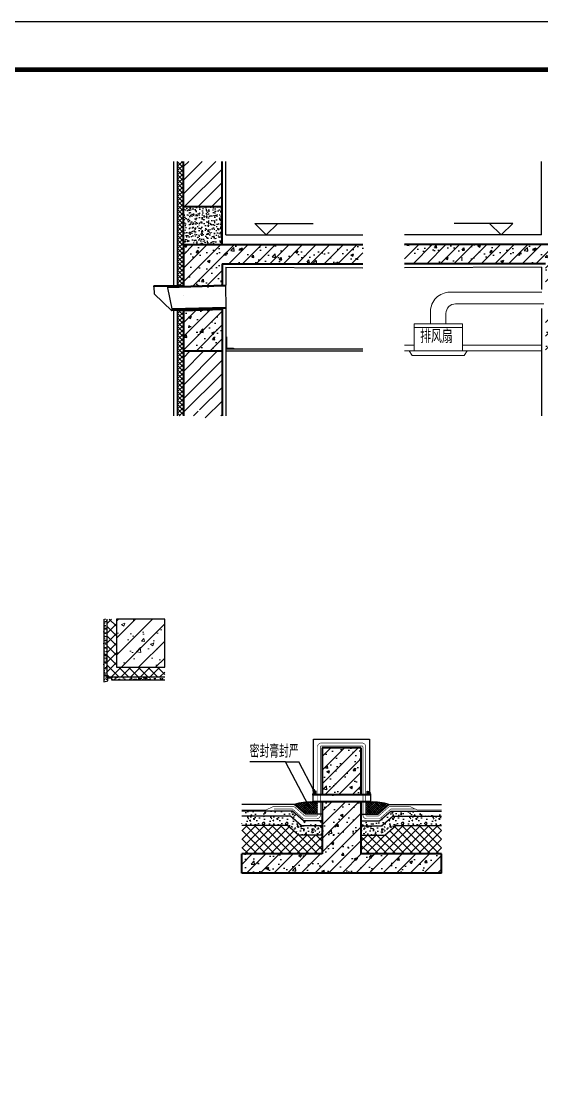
# Model space of a CAD drawing. Extents: x 27938 to 983267, y -209821 to 1628073.
# Drawn here: x 677726 to 680421, y 931102 to 936632 of the extents above; entities that cross this region are included whole.
import ezdxf

# ---------------------------------------------------------------- set-up
doc = ezdxf.new("R2010")
doc.units = 0
doc.header["$LTSCALE"] = 1000
doc.header["$MEASUREMENT"] = 0
doc.linetypes.add('CENTER', pattern=[50.8, 31.75, -6.35, 6.35, -6.35])
doc.linetypes.add('DASH', pattern=[0.35, 0.25, -0.1])
for name, color, linetype in [('3', 3, 'CENTER'), ('3-保温', 17, 'Continuous'), ('4', 4, 'Continuous'), ('7', 7, 'Continuous'), ('A-FLOR-HATCH', 252, 'Continuous'), ('COLUMN', 9, 'Continuous'), ('DIM_ELEV', 3, 'Continuous'), ('DIM_LEAD', 3, 'Continuous'), ('PUB_HACTH', 252, 'Continuous'), ('PUB_TEXT', 4, 'Continuous'), ('SURFACE', 6, 'Continuous'), ('text', 7, 'Continuous'), ('图框', 140, 'Continuous'), ('看线', 251, 'Continuous')]:
    doc.layers.add(name, color=color, linetype=linetype)
for name, color, linetype, lineweight in [('PUB_HATCH', 8, 'Continuous', 9), ('WALL', 9, 'Continuous', 40), ('填充', 251, 'Continuous', 5)]:
    doc.layers.add(name, color=color, linetype=linetype, lineweight=lineweight)
doc.layers.add('yichutu', color=7, linetype='Continuous', true_color=0xffffff, plot=False)
doc.styles.add('_TCH_DIM', font='SIMPLEX.shx', dxfattribs={"width": 0.7, "bigfont": 'GBCBIG.shx'})
doc.styles.add('HZTXT', font='COMPLEX', dxfattribs={"width": 0.7, "bigfont": 'HZTXT'})
pattern_1 = [(45, (801240.294, 948033.204), (-35.355353, 35.355353), [])]
pattern_2 = [(45, (-1409949.745, 1280137.15), (-35.3553391, 35.3553391), []), (50, (-1409949.74, 1280137.15), (143.4520365, -12.550427), [15, -165]), (355, (-1409949.74, 1280137.15), (-27.750267, 150.438427), [12, -132]), (100.4514, (-1409937.79, 1280136.1), (115.701876, 137.887908), [12.748038, -140.228422]), (46.1842, (-1409949.74, 1280177.15), (213.44821, -33.103803), [22.5, -247.5]), (96.6356, (-1409931.96, 1280174.4), (186.932541, 194.823574), [19.122058, -210.3426]), (351.1842, (-1409949.74, 1280177.15), (186.93239, 194.82372), [18, -198]), (21, (-1409929.74, 1280167.15), (119.3814104, -80.523778), [15, -165]), (326, (-1409929.74, 1280167.15), (48.663066, 145.030009), [12, -132]), (71.4514, (-1409919.8, 1280160.44), (168.044526, 64.506099), [12.748038, -140.228422]), (37.5, (-1409949.745, 1280137.15), (2.4319711, 66.5787708), [0, -130.4, 0, -134, 0, -132.5]), (7.5, (-1409949.745, 1280137.15), (52.6139075, 78.8823424), [0, -76.4, 0, -127.4, 0, -50.5]), (327.5, (-1409994.345, 1280137.15), (106.7644872, -4.5109743), [0, -50, 0, -156, 0, -207]), (317.5, (-1410014.345, 1280137.15), (116.637234, 20.0209965), [0, -65, 0, -103.6, 0, -147])]
pattern_3 = [(45, (-1659387.076, 942161.15), (-22.4506403, 22.4506403), []), (135, (-1659387.076, 942161.15), (-22.4506403, -22.4506403), [])]
pattern_4 = [(45, (-490006.5756, 937360.3286), (-2.806330038, 2.806330038), []), (135, (-490006.5756, 937360.3286), (-2.806330038, -2.806330038), [])]

# ---------------------------------------------------------------- blocks, each defined once
blk = doc.blocks.new('yct-841-594-84100-59399.9999999999-100-1000.0')
at = {"layer": 'yichutu', "color": 7, "true_color": 0xffffff}
blk.add_lwpolyline([(0, 0), (0, 59400), (84100, 59400), (84100, 0)], close=True, dxfattribs=at)
blk = doc.blocks.new('A$C2C013DB2')
at = {"layer": '图框'}
blk.add_lwpolyline([(0, 0), (21025, 0), (21025, -14850), (0, -14850)], close=True, dxfattribs=at)
blk.add_lwpolyline([(0, 0), (21025, 0), (21025, -14850), (0, -14850)], close=True, dxfattribs=at)
at = {"layer": '图框', "const_width": 25}
blk.add_lwpolyline([(20775, -14600), (20775, -250), (625, -250), (625, -14600)], close=True, dxfattribs=at)

msp = doc.modelspace()

# ---------------------------------------------------------------- hatches: boundary and pattern name
at = {"layer": '3-保温'}
h = msp.add_hatch(dxfattribs=at)
h.set_pattern_fill('ANSI37', color=256, scale=10)
h.set_pattern_definition([(45, (-1416536.076, 1332157.5), (-11.22532015, 11.22532015), []), (135, (-1416536.076, 1332157.5), (-11.22532015, -11.22532015), [])])
h.paths.add_polyline_path([(678565.4, 935133.2), (678535.4, 935132.9), (678535.4, 934587.3), (678565.4, 934587.3)])
h.paths.add_polyline_path([(678535.4, 935262.9), (678565.4, 935262.9), (678565.4, 935906.5), (678535.4, 935906.5)])
at = {"layer": '4'}
for points in [[(678563.3, 935263.2), (678563.4, 935258.2), (678543.4, 935257.9), (678543.3, 935262.9)], [(678565.4, 935133.2), (678565.3, 935138.2), (678535.1, 935137.9), (678535.2, 935132.9)]]:
    msp.add_hatch(color=256, dxfattribs=at).paths.add_polyline_path(points)
at = {"layer": 'A-FLOR-HATCH'}
h = msp.add_hatch(dxfattribs=at)
h.set_pattern_fill('钢筋混凝土', color=256, scale=20, style=0)
h.set_pattern_definition(pattern_2)
h.paths.add_polyline_path([(679284.9, 932622.3), (679484.9, 932622.3), (679484.9, 932868.1), (679284.9, 932868.1)])
h.paths.add_polyline_path([(679484.9, 932592.3), (679284.9, 932592.3), (679284.9, 932318.1), (679384.9, 932284.8), (679484.9, 932318.1)])
h = msp.add_hatch(dxfattribs=at)
h.set_pattern_fill('钢筋混凝土', color=256, scale=20, style=0)
h.set_pattern_definition(pattern_2)
h.paths.add_polyline_path([(679902.5, 932318.1), (678867.4, 932318.1), (678867.4, 932218.1), (679902.5, 932218.1)])
at = {"layer": 'PUB_HACTH'}
h = msp.add_hatch(dxfattribs=at)
h.set_pattern_fill('普通砖', color=256, scale=20, style=0)
h.set_pattern_definition(pattern_1)
h.paths.add_polyline_path([(678565.4, 935675.1), (678765.4, 935675.1), (678765.4, 935906.5), (678565.4, 935906.5)])
at = {"layer": 'PUB_HACTH', "ltscale": 0.8}
h = msp.add_hatch(dxfattribs=at)
h.set_pattern_fill('AR-CONC', color=256, scale=25)
h.set_pattern_definition([(50, (-1402125.076, 1332157.5), (45.54616725, -3.9847714), [4.7625, -52.3875]), (355, (-1402125.076, 1332157.5), (-8.8107065, 47.7641607), [3.81, -41.91]), (100.451, (-1402121.28, 1332157.168), (36.7356254, 43.779172), [4.0475, -44.5225]), (46.1842, (-1402125.076, 1332170.2), (67.7697602, -10.510582), [7.14375, -78.58125]), (96.6356, (-1402119.43, 1332169.324), (59.3510586, 61.856389), [6.07125, -66.78375]), (351.184, (-1402125.076, 1332170.2), (59.3511515, 61.8562795), [5.715, -62.865]), (21, (-1402118.726, 1332167.025), (37.90371996, -25.5663796), [4.7625, -52.3875]), (326, (-1402118.726, 1332167.025), (15.4505071, 46.0469915), [3.81, -41.91]), (71.4514, (-1402115.567, 1332164.894), (53.3541227, 20.4807144), [4.0475, -44.5225]), (37.5, (-1402125.076, 1332157.5), (0.77215081, 21.13875972), [0, -41.402, 0, -42.545, 0, -42.06875]), (7.5, (-1402125.076, 1332157.5), (16.70491563, 25.0451437), [0, -24.257, 0, -40.4495, 0, -16.03375]), (327.5, (-1402139.236, 1332157.5), (33.89764879, -1.432186), [0, -15.875, 0, -49.53, 0, -65.7225]), (317.5, (-1402145.586, 1332157.5), (37.03229535, 6.35662276), [0, -20.6375, 0, -32.893, 0, -46.6725])])
h.paths.add_polyline_path([(678765.4, 935675.1), (678565.4, 935675.1), (678565.4, 935475.1), (678765.4, 935475.1)])
at = {"layer": 'PUB_HACTH'}
h = msp.add_hatch(dxfattribs=at)
h.set_pattern_fill('钢筋混凝土', color=256, scale=20, style=0)
h.set_pattern_definition([(45, (793881.86, 947996.99), (-35.35534, 35.35534), []), (50, (793881.86, 947996.99), (143.45204, -12.55043), [15, -165]), (355, (793881.86, 947996.99), (-27.75027, 150.43843), [12, -132]), (100.4514, (793893.82, 947995.94), (115.70188, 137.88791), [12.74804, -140.22842]), (46.1842, (793881.86, 948036.99), (213.4482, -33.1038), [22.5, -247.5]), (96.6356, (793899.65, 948034.23), (186.93254, 194.82357), [19.12206, -210.3426]), (351.1842, (793881.86, 948037), (186.9324, 194.8237), [18, -198]), (21, (793901.86, 948026.99), (119.38141, -80.52378), [15, -165]), (326, (793901.86, 948026.99), (48.66307, 145.03), [12, -132]), (71.4514, (793911.81, 948020.28), (168.04453, 64.5061), [12.74804, -140.22842]), (37.5, (793881.86, 947996.99), (2.43197, 66.57877), [0, -130.4, 0, -134, 0, -132.5]), (7.5, (793881.86, 947996.99), (52.613907, 78.882342), [0, -76.4, 0, -127.4, 0, -50.5]), (327.5, (793837.26, 947996.99), (106.764487, -4.510974), [0, -50, 0, -156, 0, -207]), (317.5, (793817.26, 947996.99), (116.637234, 20.021), [0, -65, 0, -103.6, 0, -147])])
h.paths.add_polyline_path([(678568.8, 935165.1), (678565.4, 935230.1), (678565.4, 935165.1)], flags=16)
h.paths.add_polyline_path([(678765.3, 935140.1), (678566.7, 935133.3), (678565.4, 935040.1), (678565.4, 934925.1), (678765.4, 934925.1)])
h.paths.add_polyline_path([(678565.4, 935259), (678765.4, 935263.9), (678765.4, 935375.1), (679494.9, 935375.1), (679494.9, 935475.1), (678565.4, 935475.1)])
h = msp.add_hatch(dxfattribs=at)
h.set_pattern_fill('钢筋混凝土', color=256, scale=20, style=0)
h.set_pattern_definition([(45, (795401.86, 947996.99), (-35.35534, 35.35534), []), (50, (795401.86, 947996.99), (143.45204, -12.55043), [15, -165]), (355, (795401.86, 947996.99), (-27.75027, 150.43843), [12, -132]), (100.4514, (795413.82, 947995.94), (115.70188, 137.88791), [12.74804, -140.22842]), (46.1842, (795401.86, 948036.99), (213.4482, -33.1038), [22.5, -247.5]), (96.6356, (795419.65, 948034.23), (186.93254, 194.82357), [19.12206, -210.3426]), (351.1842, (795401.86, 948037), (186.9324, 194.8237), [18, -198]), (21, (795421.86, 948026.99), (119.38141, -80.52378), [15, -165]), (326, (795421.86, 948026.99), (48.66307, 145.03), [12, -132]), (71.4514, (795431.81, 948020.28), (168.04453, 64.5061), [12.74804, -140.22842]), (37.5, (795401.86, 947996.99), (2.43197, 66.57877), [0, -130.4, 0, -134, 0, -132.5]), (7.5, (795401.86, 947996.99), (52.613907, 78.882342), [0, -76.4, 0, -127.4, 0, -50.5]), (327.5, (795357.26, 947996.99), (106.764487, -4.510974), [0, -50, 0, -156, 0, -207]), (317.5, (795337.26, 947996.99), (116.637234, 20.021), [0, -65, 0, -103.6, 0, -147])])
h.paths.add_polyline_path([(680637, 935165.1), (680640.5, 935230.1), (680640.5, 935165.1)])
h.paths.add_polyline_path([(680440.5, 935140.1), (680639.2, 935133.3), (680640.5, 935040.1), (680640.5, 934925.1), (680440.5, 934925.1)])
h.paths.add_polyline_path([(680640.2, 935243.2), (680440, 935243.9), (680440.5, 935375.1), (679710.9, 935375.1), (679710.9, 935475.1), (680640.5, 935475.1)])
h = msp.add_hatch(dxfattribs=at)
h.set_pattern_fill('普通砖', color=256, scale=20, style=0)
h.set_pattern_definition(pattern_1)
h.paths.add_polyline_path([(678765.4, 934587.3), (678699.2, 934587.3), (678699.2, 934545.2), (678641.5, 934629.4), (678641.5, 934587.3), (678565.4, 934587.3), (678565.4, 934925.1), (678765.4, 934925.1)])
at = {"layer": 'PUB_HACTH', "ltscale": 0.8}
h = msp.add_hatch(dxfattribs=at)
h.set_pattern_fill('ANSI37', color=256, scale=2.5)
h.set_pattern_definition(pattern_4)
edge = h.paths.add_edge_path()
edge.add_line((679234.9, 932627.3), (679252.9, 932627.3))
edge.add_line((679252.9, 932627.3), (679252.9, 932643.8))
edge.add_arc((679254.9, 932623.6), 20.4, 95.6534, 169.3675)
h = msp.add_hatch(dxfattribs=at)
h.set_pattern_fill('ANSI32', color=256, scale=5)
h.set_pattern_definition([(45, (-1659387.076, 942161.149), (-16.83798023, 16.83798023), []), (45, (-1659375.85, 942161.149), (-16.83798023, 16.83798023), [])])
h.paths.add_polyline_path([(679534.9, 932592.3), (679484.9, 932592.3), (679484.9, 932587.3), (679534.9, 932587.3)])
h.paths.add_polyline_path([(679534.9, 932627.3), (679484.9, 932627.3), (679484.9, 932622.3), (679534.9, 932622.3)])
h.paths.add_polyline_path([(679484.9, 932627.3), (679284.9, 932627.3), (679284.9, 932622.3), (679484.9, 932622.3)])
h.paths.add_polyline_path([(679484.9, 932592.3), (679284.9, 932592.3), (679284.9, 932587.3), (679484.9, 932587.3)])
h.paths.add_polyline_path([(679284.9, 932592.3), (679234.9, 932592.3), (679234.9, 932587.3), (679284.9, 932587.3)])
h.paths.add_polyline_path([(679284.9, 932627.3), (679234.9, 932627.3), (679234.9, 932622.3), (679284.9, 932622.3)])
h = msp.add_hatch(dxfattribs=at)
h.set_pattern_fill('ANSI37', color=256, scale=2.5)
h.set_pattern_definition(pattern_4)
edge = h.paths.add_edge_path()
edge.add_line((679534.9, 932627.3), (679516.9, 932627.3))
edge.add_line((679516.9, 932627.3), (679516.9, 932643.8))
edge.add_arc((679514.9, 932623.6), 20.4, 10.6325, 84.3466, ccw=False)
h = msp.add_hatch(dxfattribs=at)
h.set_pattern_fill('ANSI37', color=256, scale=5)
h.set_pattern_definition([(45, (-1659387.0756, 942161.1486), (-5.612660076, 5.612660076), []), (135, (-1659387.0756, 942161.1486), (-5.612660076, -5.612660076), [])])
h.paths.add_polyline_path([(679534.9, 932587.3), (679509.9, 932587.3), (679509.9, 932524), (679572.5, 932524), (679629.9, 932574.3, 0.090795)])
h.paths.add_polyline_path([(679139.9, 932574.3), (679197.3, 932524), (679259.9, 932524), (679259.9, 932587.3), (679234.9, 932587.3, 0.090795)])
h = msp.add_hatch(dxfattribs=at)
h.set_pattern_fill('混凝土', color=256, scale=10)
h.set_pattern_definition([(50, (-1659387.076, 942161.15), (71.7260183, -6.2752135), [7.5, -82.5]), (355, (-1659387.076, 942161.15), (-13.8751334, 75.2192134), [6, -66]), (100.4514, (-1659381.1, 942160.626), (57.8509382, 68.9439542), [6.374019, -70.1142112]), (46.1842, (-1659387.08, 942181.15), (106.724105, -16.5519014), [11.25, -123.75]), (96.6356, (-1659378.18, 942179.77), (93.4662706, 97.411787), [9.561029, -105.1713]), (351.1842, (-1659387.08, 942181.15), (93.4661945, 97.41186), [9, -99]), (21, (-1659377.076, 942176.15), (59.6907052, -40.261889), [7.5, -82.5]), (326, (-1659377.076, 942176.15), (24.3315332, 72.5150045), [6, -66]), (71.4514, (-1659372.1, 942172.79), (84.0222629, 32.2530497), [6.374019, -70.1142112]), (37.5, (-1659387.076, 942161.149), (1.21598553, 33.28938538), [0, -65.2, 0, -67, 0, -66.25]), (7.5, (-1659387.076, 942161.15), (26.30695374, 39.4411712), [0, -38.2, 0, -63.7, 0, -25.25]), (327.5, (-1659409.376, 942161.149), (53.38224362, -2.25548717), [0, -25, 0, -78, 0, -103.5]), (317.5, (-1659419.376, 942161.15), (58.3186169, 10.0104982), [0, -32.5, 0, -51.8, 0, -73.5])])
h.paths.add_polyline_path([(679649.5, 932514.1), (679902.5, 932514.1), (679902.5, 932540.5), (679639.1, 932540.5), (679581.7, 932490.2), (679484.9, 932490.2), (679484.9, 932463.8), (679592.1, 932463.8)])
h.paths.add_polyline_path([(679284.9, 932490.2), (679188.1, 932490.2), (679130.7, 932540.5), (678867.4, 932540.5), (678867.4, 932514.1), (679120.4, 932514.1), (679177.8, 932463.8), (679284.9, 932463.8)])
h = msp.add_hatch(dxfattribs=at)
h.set_pattern_fill('加气混凝土', color=256, scale=10)
h.set_pattern_definition([(0, (-1659351.68, 942124.55), (60, 120), [0, -120]), (0, (-1659421.88, 942108.35), (60, 120), [0, -120]), (0, (-1659382.88, 942107.15), (60, 120), [0, -120]), (0, (-1659340.28, 942142.55), (60, 120), [0, -120]), (0, (-1659390.08, 942101.15), (60, 120), [0, -120]), (0, (-1659328.28, 942218.15), (60, 120), [0, -120]), (0, (-1659364.88, 942208.55), (60, 120), [0, -120]), (0, (-1659345.68, 942193.55), (60, 120), [0, -120]), (0, (-1659443.48, 942191.15), (60, 120), [0, -120]), (0, (-1659384.68, 942185.75), (60, 120), [0, -120]), (0, (-1659407.48, 942155.15), (60, 120), [0, -120]), (0, (-1659406.28, 942110.15), (60, 120), [0, -120]), (0, (-1659361.28, 942105.35), (60, 120), [0, -120]), (0, (-1659328.28, 942158.15), (60, 120), [0, -120]), (0, (-1659440.48, 942139.55), (60, 120), [0, -120]), (0, (-1659430.28, 942159.95), (60, 120), [0, -120]), (0, (-1659383.48, 942151.55), (60, 120), [0, -120]), (0, (-1659400.28, 942134.15), (60, 120), [0, -120]), (0, (-1659409.88, 942173.75), (60, 120), [0, -120]), (0, (-1659394.88, 942218.75), (60, 120), [0, -120]), (0, (-1659435.68, 942114.35), (60, 120), [0, -120]), (0, (-1659369.68, 942194.15), (60, 120), [0, -120]), (0, (-1659425.48, 942195.95), (60, 120), [0, -120]), (0, (-1659435.08, 942211.55), (60, 120), [0, -120]), (130.601294, (-1659335.647, 942180.577), (-299.999996686, 360.000001574), [5.268311, -2207.4222]), (18.4349488, (-1659344.218, 942182.863), (299.9999989, 119.99999911), [5.421048, -753.52558]), (90, (-1659344.22, 942177.72), (60, 120), [5.142857, -234.85713]), (161.565051, (-1659339.076, 942176.006), (-300.00000151, 119.99999105), [5.421048, -753.52558]), (53.1301023, (-1659339.076, 942176.006), (60.00000011, 119.99999994), [5.714286, -594.2857]), (135, (-1659334.504, 942114.863), (-60.00000725, 119.9999919), [4.848732, -334.56252]), (45, (-1659341.36, 942114.863), (59.9999996, 119.9999995), [4.848732, -334.56252]), (135, (-1659337.933, 942111.434), (-60.00000725, 119.9999919), [4.848732, -334.56252]), (45, (-1659337.933, 942111.434), (59.9999996, 119.9999995), [4.848732, -334.56252]), (116.565051, (-1659392.22, 942195.43), (-1.04e-05, 239.9999935), [6.388765, -127.7753]), (180, (-1659395.08, 942201.15), (-60, 120), [6.857143, -113.14285]), (63.434949, (-1659404.79, 942195.43), (5e-07, 239.999999), [6.388765, -127.7753]), (116.565051, (-1659401.93, 942189.72), (-1.04e-05, 239.9999935), [6.388765, -127.7753]), (0, (-1659401.93, 942189.72), (60, 120), [6.857143, -113.14285]), (63.434949, (-1659395.08, 942189.72), (5e-07, 239.999999), [6.388765, -127.7753]), (107.102728, (-1659347.0756, 942154.863), (-179.9999931185, 600.000000968), [7.772269, -3256.5805]), (143.972626, (-1659349.361, 942162.291), (-1139.999985548, 839.99999905), [7.772269, -1624.404]), (180, (-1659355.65, 942166.86), (-60, 120), [7.428571, -112.57142]), (36.0273733, (-1659369.361, 942162.291), (1139.999991575, 839.999990944), [7.772269, -1624.404]), (71.5650511, (-1659371.647, 942155.434), (180.00000092, 599.99999897), [7.228063, -751.71856]), (107.102728, (-1659369.3613, 942148.0057), (-179.9999931185, 600.000000968), [7.772269, -3256.5805]), (143.972626, (-1659363.076, 942143.434), (-1139.999985548, 839.99999905), [7.772269, -1624.404]), (0, (-1659363.08, 942143.43), (60, 120), [7.428571, -112.57142]), (36.0273733, (-1659355.647, 942143.434), (1139.999991575, 839.999990944), [7.772269, -1624.404]), (71.5650511, (-1659349.361, 942148.006), (180.00000092, 599.99999897), [7.228063, -751.71856]), (150.255118, (-1659345.933, 942210.863), (-180.00000043, 119.99999851), [4.607004, -962.86392]), (90, (-1659349.93, 942208.58), (60, 120), [4.571429, -235.42855]), (29.7448813, (-1659349.933, 942208.577), (180.00000011, 119.99999944), [4.607004, -962.86392]), (116.565051, (-1659373.93, 942125.72), (-1.04e-05, 239.9999935), [6.388765, -127.7753]), (168.690067, (-1659376.79, 942131.434), (-540.0000004, 119.99999699), [5.827451, -1217.9371]), (41.1859251, (-1659387.0756, 942128.577), (1499.999990912, 1319.999988458), [6.074369, -2545.1604]), (90, (-1659387.076, 942122.86), (60, 120), [5.714286, -234.2857]), (138.814074, (-1659382.504, 942118.863), (-1499.999973338, 1320.000008407), [6.074369, -2545.1604]), (16.6992442, (-1659382.504, 942118.863), (1979.999985103, 599.999993716), [5.96589, -2499.7075]), (60.9453959, (-1659376.79, 942120.577), (59.999999841, 119.999998939), [5.883217, -2465.0679]), (109.983106, (-1659424.2185, 942176.0057), (-300.00000113, 839.999997777), [6.6884004, -2802.4395]), (155.556045, (-1659426.504, 942182.2914), (-780.000002973, 359.999992521), [6.904597, -2893.0263]), (24.4439547, (-1659439.0756, 942182.2914), (780.000000389, 359.999998268), [6.904597, -2893.0263]), (70.0168934, (-1659441.3613, 942176.0057), (300.000000904, 839.999997916), [6.6884004, -2802.4395]), (109.983106, (-1659439.0756, 942169.72), (-300.00000113, 839.999997777), [6.6884004, -2802.4395]), (160.016893, (-1659432.79, 942167.434), (-300.000000176, 119.999994533), [6.6884004, -1397.8755]), (19.9831065, (-1659432.79, 942167.434), (299.999998353, 119.99999981), [6.6884004, -1397.8755]), (70.0168934, (-1659426.504, 942169.72), (300.000000904, 839.999997916), [6.6884004, -2802.4395]), (122.005383, (-1659379.647, 942165.149), (-60.00000805, 119.999993874), [5.3908464, -1126.6868]), (18.4349488, (-1659387.647, 942168.006), (299.9999989, 119.99999911), [5.421048, -753.52558]), (90, (-1659387.65, 942162.86), (60, 120), [5.142857, -234.85713]), (161.565051, (-1659382.504, 942161.149), (-300.00000151, 119.99999105), [5.421048, -753.52558]), (54.4623222, (-1659382.504, 942161.1486), (419.999999391, 599.999999101), [4.915614, -2059.6423]), (116.565051, (-1659414.5, 942136.01), (-1.04e-05, 239.9999935), [6.388765, -127.7753]), (180, (-1659417.36, 942141.72), (-60, 120), [6.285714, -113.71428]), (59.0362434, (-1659427.076, 942136.006), (60.000000195, 119.999999418), [6.6639456, -1392.7644]), (120.963756, (-1659423.647, 942130.291), (-60.0000082, 119.99999449), [6.6639456, -1392.7644]), (0, (-1659423.65, 942130.29), (60, 120), [6.285714, -113.71428]), (63.434949, (-1659417.36, 942130.29), (5e-07, 239.999999), [6.388765, -127.7753])])
h.paths.add_polyline_path([(679666, 932466.4), (679902.5, 932466.4), (679902.5, 932514.1), (679649.5, 932514.1), (679592.1, 932463.8), (679484.9, 932463.8), (679484.9, 932416.1), (679608.6, 932416.1)])
h.paths.add_polyline_path([(679284.9, 932463.8), (679177.8, 932463.8), (679120.4, 932514.1), (678867.4, 932514.1), (678867.4, 932466.4), (679103.8, 932466.4), (679161.2, 932416.1), (679284.9, 932416.1)])
h = msp.add_hatch(dxfattribs=at)
h.set_pattern_fill('ANSI37', color=256, scale=20)
h.set_pattern_definition(pattern_3)
h.paths.add_polyline_path([(679284.9, 932416.1), (679161.2, 932416.1), (679103.8, 932466.4), (678867.4, 932466.4), (678867.4, 932318.1), (679284.9, 932318.1)])
h = msp.add_hatch(dxfattribs=at)
h.set_pattern_fill('ANSI37', color=256, scale=20)
h.set_pattern_definition(pattern_3)
h.paths.add_polyline_path([(679902.5, 932466.4), (679666, 932466.4), (679608.6, 932416.1), (679484.9, 932416.1), (679484.9, 932318.1), (679902.5, 932318.1)])
at = {"layer": 'PUB_HATCH', "linetype": 'ByBlock'}
h = msp.add_hatch(dxfattribs=at)
h.set_pattern_fill('砂灰土', color=256, scale=5, style=0)
h.set_pattern_definition([(37.5, (551512.558, 939029.475), (-0.6299336, 19.2682377), [0, -15.2, 0, -17, 0, -16.25]), (7.5, (551512.558, 939029.475), (17.697767, 28.2214607), [0, -8.2, 0, -13.7, 0, -5.25]), (327.5, (551500.258, 939029.475), (31.1414186, 0.0565905), [0, -5, 0, -18, 0, -23.5]), (317.5, (551500.258, 939029.475), (30.061266, 8.7767556), [0, -2.5, 0, -11.8, 0, -13.5])])
h.paths.add_polyline_path([(678468.7, 933235.4), (678168.7, 933235.4), (678168.7, 933535.4), (678153.7, 933535.4), (678153.7, 933215.3), (678173.7, 933220.4), (678173.7, 933230.4), (678193.7, 933230.4), (678193.7, 933220.4), (678468.7, 933220.4)])
at = {"layer": 'PUB_HATCH'}
h = msp.add_hatch(dxfattribs=at)
h.set_pattern_fill('多孔材料', color=256, scale=12.5, style=0)
h.set_pattern_definition([(45, (551587.56, 939079.475), (-25.000025, 25.000025), []), (135, (551587.56, 939079.475), (-25.000025, -25.000025), [])])
h.paths.add_polyline_path([(678468.7, 933285.4), (678218.7, 933285.4), (678218.7, 933535.4), (678168.7, 933535.4), (678168.7, 933235.4), (678468.7, 933235.4)])
h = msp.add_hatch(dxfattribs=at)
h.set_pattern_fill('钢筋混凝土', color=256, scale=25, style=0)
h.set_pattern_definition([(45, (567895.326, 1220418.78), (-44.194174, 44.194174), []), (50, (567895.33, 1220418.78), (179.315046, -15.688034), [18.75, -206.25]), (355, (567895.33, 1220418.78), (-34.68783, 188.04803), [15, -165]), (100.4514, (567910.27, 1220417.47), (144.62735, 172.35989), [15.93505, -175.28553]), (46.1842, (567895.33, 1220468.78), (266.81026, -41.37975), [28.125, -309.375]), (96.6356, (567917.56, 1220465.33), (233.66568, 243.52947), [23.90257, -262.92825]), (351.1842, (567895.33, 1220468.78), (233.66549, 243.52965), [22.5, -247.5]), (21, (567920.33, 1220456.28), (149.22676, -100.65472), [18.75, -206.25]), (326, (567920.33, 1220456.28), (60.82883, 181.28751), [15, -165]), (71.4514, (567932.76, 1220447.9), (210.05566, 80.63262), [15.93505, -175.28553]), (37.5, (567895.326, 1220418.78), (3.039964, 83.223463), [0, -163, 0, -167.5, 0, -165.625]), (7.5, (567895.33, 1220418.78), (65.767384, 98.602928), [0, -95.5, 0, -159.25, 0, -63.125]), (327.5, (567839.576, 1220418.78), (133.455609, -5.638718), [0, -62.5, 0, -195, 0, -258.75]), (317.5, (567814.58, 1220418.78), (145.796542, 25.026246), [0, -81.25, 0, -129.5, 0, -183.75])])
h.paths.add_polyline_path([(678218.7, 933285.4), (678468.7, 933285.4), (678468.7, 933535.4), (678218.7, 933535.4)])

# ---------------------------------------------------------------- linework, layer by layer
at = {"layer": '3'}
msp.add_line((678545.4, 935132.9), (678545.3, 935137.9), dxfattribs=at)
at = {"layer": '4'}
for p, q in [((678563.3, 935263.2), (678412.9, 935260.9)), ((678413, 935255.9), (678412.9, 935260.9)), ((678563.4, 935258.2), (678413, 935255.9)), ((678505.3, 935137.3), (678505.4, 935132.3)), ((678565.4, 935133.2), (678505.4, 935132.3))]:
    msp.add_line(p, q, dxfattribs=at)
for points in [[(678563.3, 935263.2), (678563.4, 935258.2), (678543.4, 935257.9), (678543.3, 935262.9)], [(678565.4, 935133.2), (678565.3, 935138.2), (678534.9, 935138.1), (678535.4, 935132.8)]]:
    msp.add_lwpolyline(points, close=True, dxfattribs=at)
at = {"layer": '7'}
for p, q in [((678413, 935255.9), (678413.5, 935220.9)), ((678505.4, 935132.3), (678413.5, 935220.9)), ((678783.4, 935264.3), (678483.4, 935257)), ((678483.4, 935257), (678483.5, 935252)), ((678783.4, 935259.3), (678483.5, 935252)), ((678483.5, 935252), (678505.2, 935142.3)), ((678783.4, 935264.3), (678785.2, 935144.5)), ((678785.1, 935149.5), (678505.2, 935142.3)), ((678505.2, 935142.3), (678505.3, 935137.3)), ((678785.2, 935144.5), (678505.3, 935137.3)), ((678785.4, 934998.1), (678789.4, 934998.1)), ((678789.4, 934998.1), (678789.4, 934939.1)), ((678785.4, 934935.1), (678825.4, 934935.1)), ((678785.4, 934925.1), (679494.9, 934925.1)), ((678789.4, 934939.1), (678825.4, 934939.1)), ((678825.4, 934939.1), (678825.4, 934935.1)), ((678825.4, 934935.1), (679494.9, 934935.1))]:
    msp.add_line(p, q, dxfattribs=at)
at = {"layer": 'COLUMN'}
msp.add_lwpolyline([(678218.7, 933285.4), (678468.7, 933285.4), (678468.7, 933535.4), (678218.7, 933535.4)], close=True, dxfattribs=at)
at = {"layer": 'DIM_ELEV'}
for p, q in [((678994.9, 935525.1), (678934.9, 935585.1)), ((678934.9, 935585.1), (679237.9, 935585.1)), ((678994.9, 935525.1), (679054.9, 935585.1)), ((680270.9, 935585.1), (679968, 935585.1)), ((680210.9, 935525.1), (680150.9, 935585.1)), ((680210.9, 935525.1), (680270.9, 935585.1)), ((678873.9, 935525.1), (679054.9, 935525.1)), ((680331.9, 935525.1), (680150.9, 935525.1))]:
    msp.add_line(p, q, dxfattribs=at)
at = {"layer": 'DIM_LEAD'}
for p, q in [((679094.9, 932796.1), (678908.9, 932796.1)), ((679094.9, 932796.1), (679163.1, 932796.1)), ((679212.9, 932569.1), (679094.9, 932796.1)), ((679240.3, 932647.6), (679163.1, 932796.1))]:
    msp.add_line(p, q, dxfattribs=at)
at = {"layer": 'DIM_LEAD', "const_width": 8}
for points in [[(678691, 935256.6, 1), (678694.4, 935263.8, 1)], [(679242.1, 932644.1, 1), (679238.4, 932651.2, 1)], [(679214.8, 932565.6, 1), (679211.1, 932572.7, 1)]]:
    msp.add_lwpolyline(points, format="xyb", close=True, dxfattribs=at)
at = {"layer": 'PUB_HACTH', "ltscale": 0.8}
for points in [[(679239.9, 932637.3), (679239.9, 932913.1), (679529.9, 932913.1), (679529.9, 932637.3)], [(679534.9, 932622.3), (679234.9, 932622.3)], [(679234.9, 932622.3), (679234.9, 932592.3)], [(679534.9, 932622.3), (679534.9, 932592.3)], [(679284.9, 932524), (679197.3, 932524), (679139.9, 932574.3), (678867.4, 932574.3)], [(679234.9, 932592.3), (679534.9, 932592.3)], [(679484.9, 932524), (679572.5, 932524), (679629.9, 932574.3), (679902.5, 932574.3)], [(679284.9, 932490.2), (679188.1, 932490.2), (679130.7, 932540.5), (678867.4, 932540.5)], [(679284.9, 932463.8), (679177.8, 932463.8), (679120.4, 932514.1), (678867.4, 932514.1)], [(679484.9, 932490.2), (679581.7, 932490.2), (679639.1, 932540.5), (679902.5, 932540.5)], [(679484.9, 932463.8), (679592.1, 932463.8), (679649.5, 932514.1), (679902.5, 932514.1)], [(679284.9, 932416.1), (679161.2, 932416.1), (679103.8, 932466.4), (678867.4, 932466.4)], [(679484.9, 932416.1), (679608.6, 932416.1), (679666, 932466.4), (679902.5, 932466.4)]]:
    msp.add_lwpolyline(points, dxfattribs=at)
at = {"layer": 'PUB_HACTH', "linetype": 'DASH', "const_width": 3}
for points in [[(679034.9, 932565.5), (679136.4, 932565.5), (679193.8, 932515.2), (679254.9, 932515.2, 0.414214), (679259.9, 932520.2), (679259.9, 932873.1, -0.414214), (679279.9, 932893.1), (679489.9, 932893.1, -0.414214), (679509.9, 932873.1), (679509.9, 932520.2, 0.414214), (679514.9, 932515.2), (679576.1, 932515.2), (679633.5, 932565.5), (679734.9, 932565.5)], [(679034.9, 932550.5), (679130.7, 932550.5), (679188.1, 932500.2), (679254.9, 932500.2, 0.414214), (679274.9, 932520.2), (679274.9, 932873.1, -0.414214), (679279.9, 932878.1), (679489.9, 932878.1, -0.414214), (679494.9, 932873.1), (679494.9, 932520.2, 0.414214), (679514.9, 932500.2), (679581.7, 932500.2), (679639.1, 932550.5), (679767.3, 932550.5)]]:
    msp.add_lwpolyline(points, format="xyb", dxfattribs=at)
at = {"layer": 'PUB_HACTH', "ltscale": 0.8}
for points in [[(679234.9, 932627.3), (679252.9, 932627.3), (679252.9, 932643.8, 0.333209), (679234.9, 932627.3)], [(679534.9, 932627.3), (679516.9, 932627.3), (679516.9, 932643.8, -0.333209), (679534.9, 932627.3)]]:
    msp.add_lwpolyline(points, format="xyb", dxfattribs=at)
for points in [[(679234.9, 932627.3), (679534.9, 932627.3), (679534.9, 932622.3), (679234.9, 932622.3)], [(679234.9, 932592.3), (679534.9, 932592.3), (679534.9, 932587.3), (679234.9, 932587.3)]]:
    msp.add_lwpolyline(points, close=True, dxfattribs=at)
at = {"layer": 'PUB_HACTH', "linetype": 'DASH', "const_width": 3}
for points in [[(679034.9, 932565.5), (678993.3, 932546.1), (678867.4, 932546.1)], [(679734.9, 932565.5), (679776.6, 932546.1), (679902.5, 932546.1)]]:
    msp.add_lwpolyline(points, dxfattribs=at)
at = {"layer": 'PUB_HACTH', "ltscale": 0.8}
for centre, start, end in [((679222.9, 932321.4), 87.4154, 108.1671), ((679546.9, 932321.4), 71.8329, 92.5846)]:
    msp.add_arc(centre, 266.2, start, end, dxfattribs=at)
at = {"layer": 'SURFACE'}
for p, q in [((678515.4, 935262.9), (678515.4, 935906.5)), ((678535.4, 935262.9), (678535.4, 935906.5)), ((678785.4, 935525.1), (678785.4, 935906.5)), ((680420.5, 935525.1), (680420.5, 935906.5)), ((678785.4, 935525.1), (679494.9, 935525.1)), ((680420.5, 935525.1), (679710.9, 935525.1)), ((678785.4, 935357.8), (679494.9, 935355.1)), ((678785.4, 935357.8), (678785.4, 935264.4)), ((680420.5, 935357.8), (679710.9, 935355.1)), ((680420.5, 935357.8), (680420.5, 935244.4)), ((678515.4, 934587.3), (678515.4, 935132.9)), ((678535.4, 934587.3), (678535.4, 935132.9)), ((678785.4, 935144.6), (678785.4, 934587.3)), ((680420.5, 935144.6), (680420.5, 934587.3))]:
    msp.add_line(p, q, dxfattribs=at)
for points in [[(678783.4, 935264.3), (678785.4, 935264.4)], [(680422.5, 935244.3), (680420.5, 935244.4)]]:
    msp.add_lwpolyline(points, dxfattribs=at)
at = {"layer": 'WALL', "color": 2}
for p, q in [((678565.4, 935475.1), (678565.4, 935906.5)), ((678765.4, 935475.1), (678765.4, 935906.5)), ((678565.4, 935475.1), (678565.4, 935259)), ((678565.4, 935475.1), (679494.9, 935475.1)), ((680640.5, 935475.1), (679710.9, 935475.1)), ((678765.4, 935375.1), (679494.9, 935375.1)), ((680440.5, 935375.1), (679710.9, 935375.1)), ((678565.4, 935133.2), (678765.4, 935140.1)), ((678565.4, 935133.2), (678565.4, 934587.3)), ((678765.4, 935140.1), (678765.4, 934587.3)), ((678565.4, 934925.1), (678765.4, 934925.1)), ((679284.9, 932868.1), (679284.9, 932622.3)), ((679484.9, 932868.1), (679284.9, 932868.1)), ((679484.9, 932868.1), (679484.9, 932622.3)), ((679284.9, 932592.3), (679284.9, 932318.1)), ((679484.9, 932592.3), (679484.9, 932318.1)), ((679284.9, 932318.1), (678867.4, 932318.1)), ((678867.4, 932218.1), (678867.4, 932318.1)), ((679902.5, 932318.1), (679484.9, 932318.1)), ((679902.5, 932218.1), (679902.5, 932318.1)), ((679902.5, 932218.1), (678867.4, 932218.1))]:
    msp.add_line(p, q, dxfattribs=at)
for points in [[(678565.4, 935673.4), (678765.4, 935673.4)], [(678765.4, 935375.1), (678765.4, 935263.9)]]:
    msp.add_lwpolyline(points, dxfattribs=at)
at = {"layer": '填充'}
for p, q in [((679760.1, 935065.1), (679760.1, 934925.1)), ((680010.1, 935065.1), (679760.1, 935065.1)), ((680010.1, 935065.1), (680010.1, 935045.1)), ((680010.1, 935045.1), (679760.1, 935045.1)), ((680010.1, 935045.1), (680010.1, 934925.1)), ((679760.1, 934955.1), (679710.9, 934955.1)), ((680420.5, 934955.1), (680010.1, 934955.1)), ((680420.5, 934925.1), (679710.9, 934925.1)), ((679735.1, 934925.1), (679750.1, 934900.1)), ((680020.1, 934900.1), (679750.1, 934900.1)), ((680035.1, 934925.1), (680020.1, 934900.1))]:
    msp.add_line(p, q, dxfattribs=at)
for points in [[(680422.2, 935228.6), (679945.1, 935228.6, 0.414214), (679845.1, 935128.6), (679845.1, 935065.1)], [(680432.3, 935168.5), (679975.1, 935168.5, 0.414214), (679925.1, 935118.5), (679925.1, 935065.1)]]:
    msp.add_lwpolyline(points, format="xyb", dxfattribs=at)
at = {"layer": '看线'}
for points in [[(678153.7, 933535.4), (678153.7, 933210.3), (678173.7, 933215.4), (678173.7, 933230.4), (678193.7, 933230.4), (678193.7, 933220.4), (678468.7, 933220.4)], [(678168.7, 933535.4), (678168.7, 933535.4), (678168.7, 933535.4), (678168.7, 933535.4), (678168.7, 933235.4), (678468.7, 933235.4), (678468.7, 933235.4)]]:
    msp.add_lwpolyline(points, dxfattribs=at)

# ---------------------------------------------------------------- block references
msp.add_blockref('A$C2C013DB2', (667514.1, 936632.1))
at = {"layer": 'yichutu', "xscale": 0.25, "yscale": 0.25, "zscale": 0.25}
msp.add_blockref('yct-841-594-84100-59399.9999999999-100-1000.0', (667514.1, 921782.1), dxfattribs=at)

# ---------------------------------------------------------------- texts
at = {"layer": 'PUB_TEXT', "style": '_TCH_DIM', "width": 0.75}
msp.add_text('密封膏封严', height=67.52, dxfattribs=at).set_placement((678908.9, 932817.1))
at = {"layer": 'text', "style": 'HZTXT', "width": 0.8}
msp.add_text('排风扇', height=70, dxfattribs=at).set_placement((679791.9, 934965))

doc.saveas('drawing.dxf')
